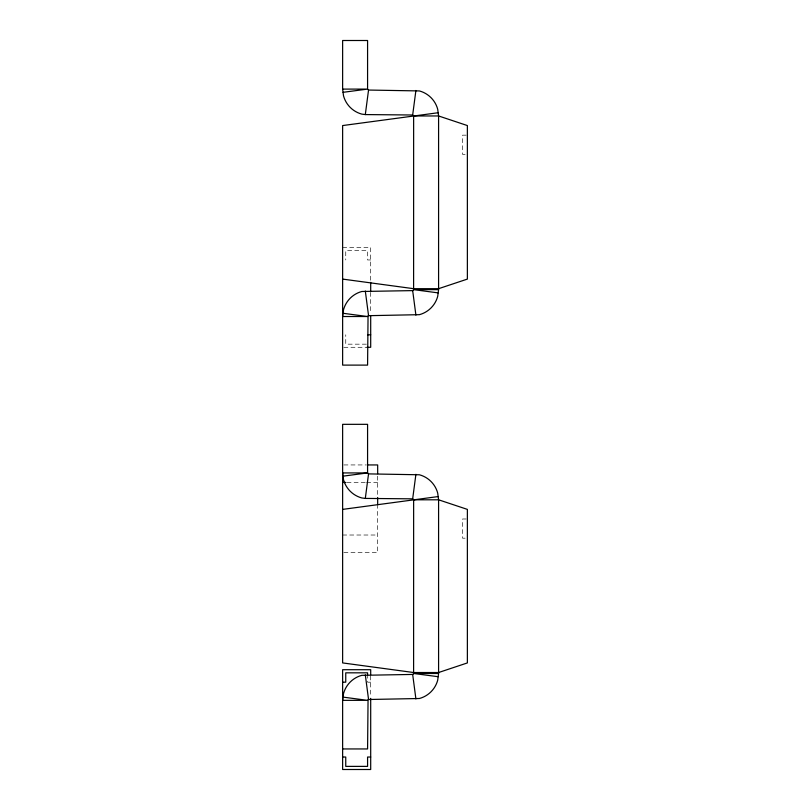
<?xml version="1.0" encoding="UTF-8"?>
<svg xmlns="http://www.w3.org/2000/svg" width="810" height="810" viewBox="0 0 810 810"><rect width="100%" height="100%" fill="white"/><g stroke="black" fill="none" stroke-linecap="round" stroke-linejoin="round"><path stroke-width="0.61" stroke-dasharray="4.05 3.04" d="M466.175 135.159L462.571 135.159L462.571 154.345L466.175 154.345M342.63 247.485L370.697 247.485L370.697 281.171M370.697 259.959L367.578 259.959L367.578 250.604L345.748 250.604L345.748 259.959M366.363 344.169L345.748 344.169L345.748 334.813M343.845 347.287L367.031 347.287M343.875 464.94L366.403 464.94M347.004 482.456L365.401 482.456M366.626 482.456L377.673 482.456M466.175 518.987L462.571 518.987L462.571 538.184L466.175 538.184M342.63 535.015L377.673 535.015M343.875 552.542L377.673 552.542L377.673 506.23M370.697 682.182L367.578 682.182L367.578 676.33M377.673 476.199L377.673 496.226M370.697 292.4L370.697 313.602M370.697 675.945L370.697 697.147"/><path stroke-width="1.21" d="M368.54 90.052L367.578 89.1L367.578 40.5L342.63 40.5L342.63 89.1L343.511 95.803A25.91 25.91 0 0 0 361.827 114.119L365.31 114.574L368.54 90.052L419.377 90.933A25.91 25.91 0 0 1 437.704 109.259L438.585 115.962L438.585 289.646L437.704 296.349A25.91 25.91 0 0 1 419.377 314.675L368.054 315.687L367.578 365.108L342.63 365.108L342.63 125.56L438.159 112.732M365.31 114.574L412.675 115L415.905 90.477M368.54 473.89L367.578 472.929L342.63 472.929L343.511 479.631A25.91 25.91 0 0 0 361.827 497.958L365.31 498.413L368.54 473.89L419.377 474.771A25.91 25.91 0 0 1 437.704 493.087L438.585 499.8L438.585 673.485L437.704 680.187A25.91 25.91 0 0 1 419.377 698.503L368.054 699.516L367.578 748.946L342.63 748.946M365.31 498.413L412.675 498.839L415.905 474.316M342.63 509.389L438.159 496.57M343.055 92.32L367.578 89.1L342.63 89.1M412.675 115L413.637 115.962L413.606 289.899L412.675 290.608L361.827 291.489A25.91 25.91 0 0 0 343.511 309.815L342.63 316.518L367.578 316.518L343.055 313.288M343.055 476.158L367.578 472.929L367.578 424.329L342.63 424.329L342.63 662.924L413.637 672.523L438.585 672.523L467.37 662.924L467.37 509.389L438.585 499.8L413.637 499.8L412.675 498.839M413.637 499.8L413.606 673.728L412.675 674.436L361.827 675.327A25.91 25.91 0 0 0 343.511 693.644L342.63 700.346L367.578 700.346L343.055 697.116M413.637 115.962L438.585 115.962L467.37 125.56L467.37 279.096L438.585 288.684L413.637 288.684L342.63 279.096M438.585 289.646L413.637 289.646L438.159 292.876M367.578 334.813L370.697 334.813M367.031 347.287L370.697 347.287L370.697 316.092M367.659 464.94L377.673 464.94L377.673 473.698M342.63 482.456L345.91 482.456M438.585 673.485L413.637 673.485L438.159 676.704M342.63 682.182L345.748 682.182L345.748 672.826L367.578 672.826L367.578 675.165M342.63 757.026L345.748 757.026L345.748 766.381L367.578 766.381L367.578 757.026L370.697 757.026M412.675 290.608L415.905 315.13M365.31 291.033L368.54 315.556M412.675 674.436L415.905 698.959M365.31 674.862L368.54 699.384M377.673 497.472L377.673 504.984M370.697 282.417L370.697 291.144M370.697 674.689L370.697 669.708L342.63 669.708L342.63 769.5L370.697 769.5L370.697 698.392"/></g></svg>
